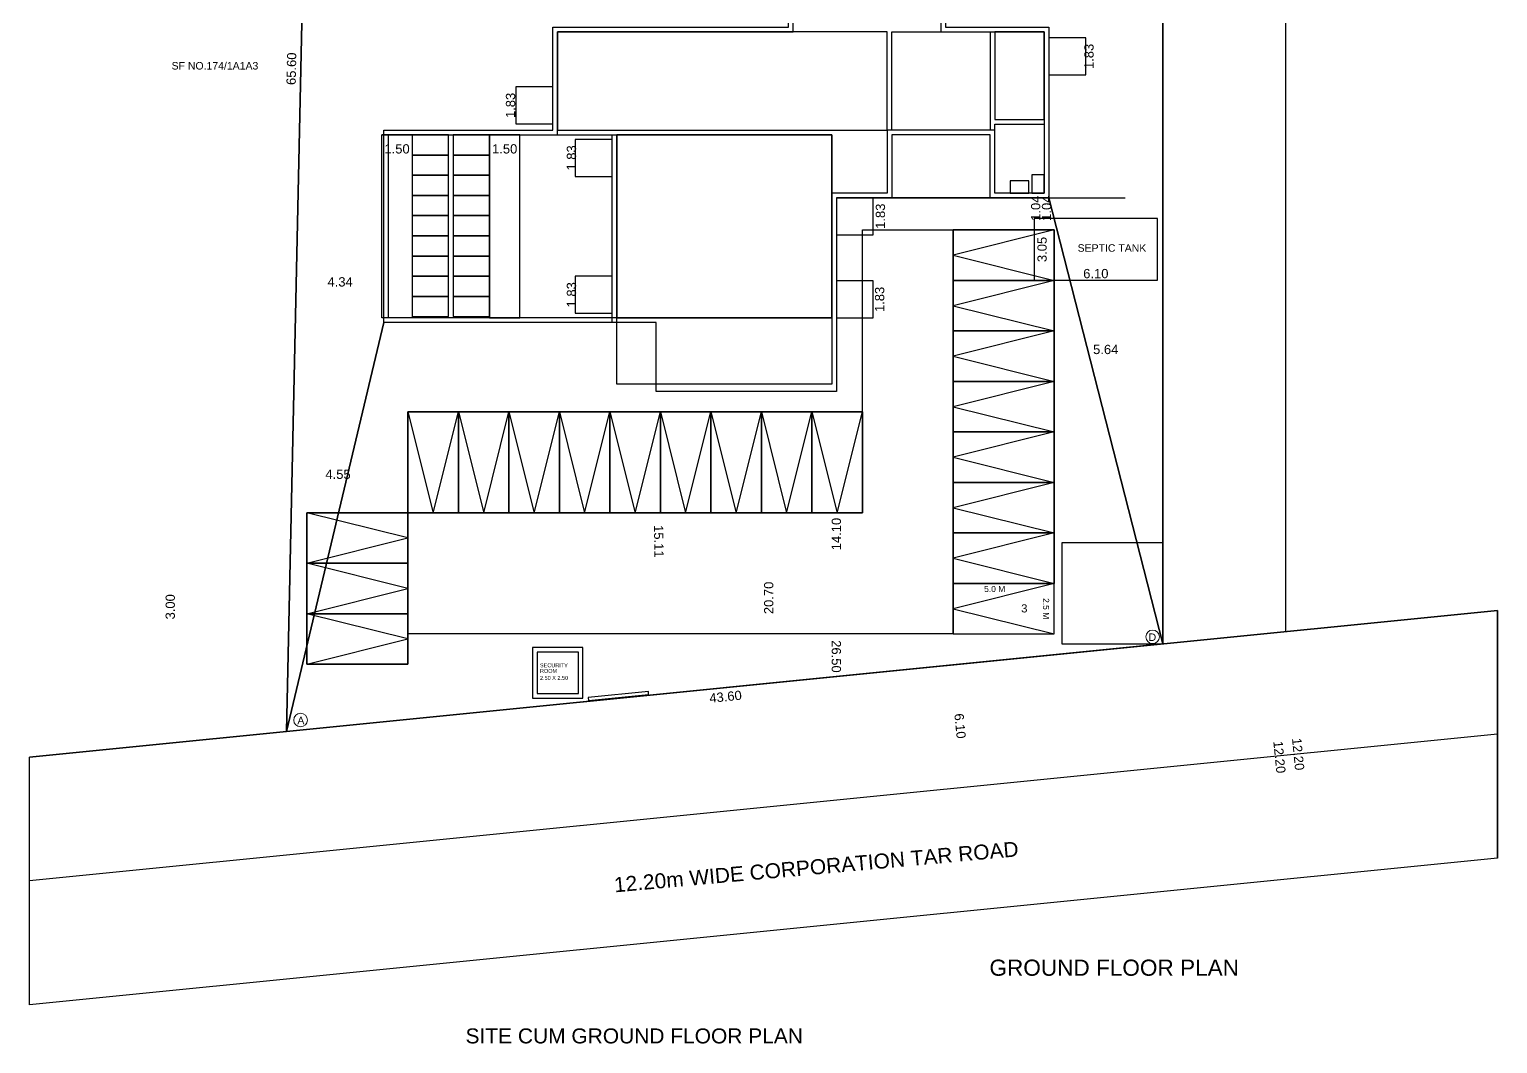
# Model space of a CAD drawing. Header units: metres. Extents: x 1738 to 2075, y -536 to -356.
# Drawn here: x 1826.8 to 1899.5, y -536.4 to -486.2 of the extents above; entities that cross this region are included whole.
import ezdxf

# ---------------------------------------------------------------- set-up
doc = ezdxf.new("R2010")
doc.units = ezdxf.units.M
doc.header["$MEASUREMENT"] = 0
doc.header["$PDMODE"] = 98
for name, color, linetype in [('AS_AT_SITE', 6, 'Continuous'), ('BLK_1_COVERED_AREA', 140, 'Continuous'), ('BLK_1_FLR_0_BLT_UP_AREA', 1, 'Continuous'), ('BLK_1_FLR_0_REGULAR_ROOM_1', 117, 'Continuous'), ('BLK_1_FLR_0_REGULAR_ROOM_2', 117, 'Continuous'), ('BLK_1_FLR_0_REGULAR_ROOM_3', 117, 'Continuous'), ('BLK_1_FLR_0_REGULAR_ROOM_4', 117, 'Continuous'), ('BLK_1_FLR_0_ROOM_1_LIGHT_VENTILATION_1', 1, 'Continuous'), ('BLK_1_FLR_0_ROOM_1_LIGHT_VENTILATION_2', 1, 'Continuous'), ('BLK_1_FLR_0_ROOM_1_LIGHT_VENTILATION_3', 1, 'Continuous'), ('BLK_1_FLR_0_ROOM_1_LIGHT_VENTILATION_4', 1, 'Continuous'), ('BLK_1_FLR_0_ROOM_2_LIGHT_VENTILATION_1', 1, 'Continuous'), ('BLK_1_FLR_0_ROOM_4_LIGHT_VENTILATION_1', 1, 'Continuous'), ('BLK_1_FLR_0_WC_BATH', 3, 'Continuous'), ('BLK_1_LVL_0_BLDG_FOOT_PRINT', 1, 'Continuous'), ('BLK_1_LVL_0_FRONT_SETBACK', 2, 'Continuous'), ('BLK_1_LVL_0_SIDE_SETBACK1', 171, 'Continuous'), ('BLK_1_LVL_0_SIDE_SETBACK2', 102, 'Continuous'), ('BLK_1_MAX_HEIGHT_CAL', 6, 'Continuous'), ('DIST_CL_ROAD', 7, 'Continuous'), ('DIST_EXIT', 7, 'Continuous'), ('DRIVE_WAY', 254, 'Continuous'), ('GUARD_ROOM', 2, 'Continuous'), ('MAIN_GATE', 57, 'Continuous'), ('NOTIFIED_ROAD', 1, 'Continuous'), ('PER_AISLE_WIDTH', 5, 'Continuous'), ('PLOT_BOUNDARY', 70, 'Continuous'), ('ROAD_WIDTH', 1, 'Continuous'), ('SEPTIC_TANK', 146, 'Continuous'), ('SURRENDER_ROAD_WIDTH', 2, 'Continuous'), ('TEXT', 40, 'Continuous'), ('TOILET_VENTILATION', 6, 'Continuous'), ('TRANSFORMER_YARD', 7, 'Continuous'), ('TWO_WHEELER_DRIVE_WAY', 6, 'Continuous'), ('TWO_WHEELER_PARKING', 2, 'Continuous')]:
    doc.layers.add(name, color=color, linetype=linetype)
doc.layers.add('FMB_OR_PLR', color=70, linetype='Continuous', lineweight=0)
doc.layers.add('SUPER_IMPOSED', color=5, linetype='Continuous', lineweight=0)
doc.layers.add('PARKING_SLOT', color=30, linetype='Continuous', plot=False)
doc.styles.add('ARIAL', font='arial.ttf')
doc.styles.get("Standard").update_dxf_attribs({"font": 'arial.ttf'})
doc.dimstyles.get("Standard").update_dxf_attribs({"dimtxt": 0.46, "dimasz": 0.1, "dimexe": 0.15, "dimexo": 0, "dimgap": 0.09, "dimtad": 0, "dimzin": 0, "dimdsep": 46, "dimtxsty": 'Standard', "dimcen": 0.09, "dimse1": 1, "dimse2": 1, "dimsd1": 1, "dimsd2": 1, "dimadec": 0, "dimazin": 0, "dimtfac": 1, "dimtix": 1, "dimtofl": 0, "dimtmove": 0, "dimatfit": 3, "dimfxl": 0, "dimtolj": 1, "dimtzin": 0, "dimarcsym": 0})

# ---------------------------------------------------------------- blocks, each defined once
blk = doc.blocks.new('*D48')
at = {"layer": 'DEFPOINTS', "color": 0, "lineweight": 30}
for p in [(1882.869, -448.053), (1883.35, -448.053), (1882.869, -516.653)]:
    blk.add_point(p, dxfattribs=at)
at = {"color": 0, "lineweight": 30, "insert": (1883.35, -482.353), "char_height": 0.46, "attachment_point": 5, "rotation": 90}
blk.add_mtext('\\A1;68.60', dxfattribs=at)
blk = doc.blocks.new('*D49')
at = {"layer": 'DEFPOINTS', "color": 0, "lineweight": 30}
for p in [(1840.441, -455.391), (1840.908, -455.401), (1839.485, -520.986)]:
    blk.add_point(p, dxfattribs=at)
at = {"color": 0, "lineweight": 30, "insert": (1839.73, -488.183), "char_height": 0.46, "attachment_point": 5, "rotation": 88.75731}
blk.add_mtext('\\A1;65.60', dxfattribs=at)
blk = doc.blocks.new('*D44')
at = {"layer": 'DEFPOINTS', "color": 0, "lineweight": 30}
for p in [(1882.869, -516.653), (1839.485, -520.986), (1839.53, -521.437)]:
    blk.add_point(p, dxfattribs=at)
at = {"color": 0, "lineweight": 30, "insert": (1861.222, -519.271), "char_height": 0.46, "attachment_point": 5, "rotation": 5.70266}
blk.add_mtext('\\A1;43.60', dxfattribs=at)
blk = doc.blocks.new('*D45')
at = {"layer": 'DEFPOINTS', "color": 0, "lineweight": 30}
for p in [(1839.968, -498.737), (1839.968, -498.737), (1844.311, -498.737)]:
    blk.add_point(p, dxfattribs=at)
at = {"color": 0, "lineweight": 30, "insert": (1842.139, -498.737), "char_height": 0.46, "attachment_point": 5}
blk.add_mtext('\\A1;4.34', dxfattribs=at)
blk = doc.blocks.new('*D46')
at = {"layer": 'DEFPOINTS', "color": 0, "lineweight": 30}
for p in [(1839.761, -508.262), (1839.761, -508.262), (1844.311, -508.262)]:
    blk.add_point(p, dxfattribs=at)
at = {"color": 0, "lineweight": 30, "insert": (1842.036, -508.262), "char_height": 0.46, "attachment_point": 5}
blk.add_mtext('\\A1;4.55', dxfattribs=at)
blk = doc.blocks.new('*D51')
at = {"layer": 'DEFPOINTS', "color": 0, "lineweight": 30}
for p in [(1877.226, -502.082), (1877.226, -502.082), (1882.869, -502.082)]:
    blk.add_point(p, dxfattribs=at)
at = {"color": 0, "lineweight": 30, "insert": (1880.048, -502.082), "char_height": 0.46, "attachment_point": 5}
blk.add_mtext('\\A1;5.64', dxfattribs=at)
blk = doc.blocks.new('*D52')
at = {"layer": 'DEFPOINTS', "color": 0, "lineweight": 30}
for p in [(1888.969, -516.044), (1890.181, -528.184), (1890.181, -528.184)]:
    blk.add_point(p, dxfattribs=at)
at = {"layer": 'ROAD_WIDTH', "color": 0, "insert": (1889.575, -522.114), "char_height": 0.46, "attachment_point": 5, "rotation": 275.70266}
blk.add_mtext('\\A1;12.20', dxfattribs=at)
blk = doc.blocks.new('*D53')
at = {"layer": 'DEFPOINTS', "color": 0, "lineweight": 30}
for p in [(1888.044, -516.189), (1889.256, -528.329), (1889.256, -528.329)]:
    blk.add_point(p, dxfattribs=at)
at = {"layer": 'SURRENDER_ROAD_WIDTH', "color": 0, "insert": (1888.65, -522.259), "char_height": 0.46, "attachment_point": 5, "rotation": 275.70266}
blk.add_mtext('\\A1;12.20', dxfattribs=at)
blk = doc.blocks.new('*D54')
at = {"layer": 'DEFPOINTS', "color": 0, "lineweight": 30}
for p in [(1863.363, -504.027), (1863.363, -504.027), (1863.363, -524.732)]:
    blk.add_point(p, dxfattribs=at)
at = {"layer": 'DIST_CL_ROAD', "color": 0, "insert": (1863.363, -514.379), "char_height": 0.46, "attachment_point": 5, "rotation": 90}
blk.add_mtext('\\A1;20.70', dxfattribs=at)
blk = doc.blocks.new('*D55')
at = {"layer": 'DEFPOINTS', "color": 0, "lineweight": 30}
for p in [(1872.533, -517.685), (1872.533, -517.685), (1873.139, -523.755)]:
    blk.add_point(p, dxfattribs=at)
at = {"layer": 'NOTIFIED_ROAD', "color": 0, "insert": (1872.836, -520.72), "char_height": 0.46, "attachment_point": 5, "rotation": 275.70266}
blk.add_mtext('\\A1;6.10', dxfattribs=at)
blk = doc.blocks.new('*D56')
at = {"layer": 'DEFPOINTS', "color": 0, "lineweight": 30}
for p in [(1876.582, -494.569), (1876.582, -495.605), (1876.582, -495.605)]:
    blk.add_point(p, dxfattribs=at)
at = {"layer": 'SEPTIC_TANK', "color": 0, "insert": (1876.582, -495.087), "char_height": 0.46, "attachment_point": 5, "rotation": 90}
blk.add_mtext('\\A1;1.04', dxfattribs=at)
blk = doc.blocks.new('*D57')
at = {"layer": 'DEFPOINTS', "color": 0, "lineweight": 30}
for p in [(1876.508, -498.327), (1876.508, -498.655), (1882.608, -498.655)]:
    blk.add_point(p, dxfattribs=at)
at = {"color": 0, "lineweight": 30, "insert": (1879.558, -498.327), "char_height": 0.46, "attachment_point": 5}
blk.add_mtext('\\A1;6.10', dxfattribs=at)
blk = doc.blocks.new('*D58')
at = {"layer": 'DEFPOINTS', "color": 0, "lineweight": 30}
for p in [(1876.508, -495.605), (1876.899, -495.605), (1876.508, -498.655)]:
    blk.add_point(p, dxfattribs=at)
at = {"color": 0, "lineweight": 30, "insert": (1876.899, -497.13), "char_height": 0.46, "attachment_point": 5, "rotation": 90}
blk.add_mtext('\\A1;3.05', dxfattribs=at)
blk = doc.blocks.new('CAR')
at = {"color": 240}
for p, q in [((0, 2.5), (-5, 1.25)), ((-5, 1.25), (0, 0))]:
    blk.add_line(p, q, dxfattribs=at)
blk.add_lwpolyline([(-5, 0), (0, 0), (0, 2.5), (-5, 2.5)], close=True, dxfattribs=at)
blk = doc.blocks.new('*D65')
at = {"layer": 'DEFPOINTS', "color": 0, "lineweight": 30}
for p in [(1866.711, -504.169), (1866.711, -504.169), (1866.711, -518.267)]:
    blk.add_point(p, dxfattribs=at)
at = {"color": 0, "lineweight": 30, "insert": (1866.711, -511.218), "char_height": 0.46, "attachment_point": 5, "rotation": 90}
blk.add_mtext('\\A1;14.10', dxfattribs=at)
blk = doc.blocks.new('*D66')
at = {"layer": 'DEFPOINTS', "color": 0, "lineweight": 30}
for p in [(1877.119, -494.569), (1877.119, -495.605), (1877.119, -495.605)]:
    blk.add_point(p, dxfattribs=at)
at = {"layer": 'SEPTIC_TANK', "color": 0, "insert": (1877.119, -495.087), "char_height": 0.46, "attachment_point": 5, "rotation": 90}
blk.add_mtext('\\A1;1.04', dxfattribs=at)
blk = doc.blocks.new('*D67')
at = {"layer": 'DEFPOINTS', "color": 0, "lineweight": 30}
for p in [(1866.711, -504.027), (1866.711, -530.527), (1866.72, -530.527)]:
    blk.add_point(p, dxfattribs=at)
at = {"layer": 'BLK_1_MAX_HEIGHT_CAL', "color": 0, "insert": (1866.706, -517.277), "char_height": 0.46, "attachment_point": 5, "rotation": 270.01995}
blk.add_mtext('\\A1;26.50', dxfattribs=at)
blk = doc.blocks.new('*D70')
at = {"layer": 'DEFPOINTS', "color": 0, "lineweight": 30}
for p in [(1857.781, -504.027), (1858.054, -519.131), (1858.054, -519.131)]:
    blk.add_point(p, dxfattribs=at)
at = {"layer": 'DIST_EXIT', "color": 0, "insert": (1857.917, -511.579), "char_height": 0.46, "attachment_point": 5, "rotation": 271.03854}
blk.add_mtext('\\A1;15.11', dxfattribs=at)
blk = doc.blocks.new('*D71')
at = {"layer": 'DEFPOINTS', "color": 0, "lineweight": 30}
for p in [(1844.208, -491.454), (1845.708, -491.454), (1845.708, -492.152)]:
    blk.add_point(p, dxfattribs=at)
at = {"layer": 'TWO_WHEELER_DRIVE_WAY', "color": 0, "insert": (1844.958, -492.152), "char_height": 0.46, "attachment_point": 5}
blk.add_mtext('\\A1;1.50', dxfattribs=at)
blk = doc.blocks.new('*D72')
at = {"layer": 'DEFPOINTS', "color": 0, "lineweight": 30}
for p in [(1849.537, -491.454), (1851.037, -491.454), (1849.537, -492.152)]:
    blk.add_point(p, dxfattribs=at)
at = {"layer": 'TWO_WHEELER_DRIVE_WAY', "color": 0, "insert": (1850.287, -492.152), "char_height": 0.46, "attachment_point": 5}
blk.add_mtext('\\A1;1.50', dxfattribs=at)
blk = doc.blocks.new('*D74')
at = {"layer": 'DEFPOINTS', "color": 0, "lineweight": 30}
for p in [(1853.781, -498.459), (1853.597, -500.289), (1853.781, -500.289)]:
    blk.add_point(p, dxfattribs=at)
at = {"layer": 'BLK_1_FLR_0_ROOM_1_LIGHT_VENTILATION_1', "color": 0, "insert": (1853.597, -499.374), "char_height": 0.46, "attachment_point": 5, "rotation": 90}
blk.add_mtext('\\A1;1.83', dxfattribs=at)
blk = doc.blocks.new('*D75')
at = {"layer": 'DEFPOINTS', "color": 0, "lineweight": 30}
for p in [(1850.847, -489.084), (1850.58, -490.914), (1850.847, -490.914)]:
    blk.add_point(p, dxfattribs=at)
at = {"layer": 'BLK_1_FLR_0_ROOM_2_LIGHT_VENTILATION_1', "color": 0, "insert": (1850.58, -489.999), "char_height": 0.46, "attachment_point": 5, "rotation": 90}
blk.add_mtext('\\A1;1.83', dxfattribs=at)
blk = doc.blocks.new('*D77')
at = {"layer": 'DEFPOINTS', "color": 0, "lineweight": 30}
for p in [(1879.056, -486.659), (1879.056, -488.489), (1879.22, -488.489)]:
    blk.add_point(p, dxfattribs=at)
at = {"layer": 'BLK_1_FLR_0_ROOM_4_LIGHT_VENTILATION_1', "color": 0, "insert": (1879.22, -487.574), "char_height": 0.46, "attachment_point": 5, "rotation": 90}
blk.add_mtext('\\A1;1.83', dxfattribs=at)
blk = doc.blocks.new('*D100')
at = {"layer": 'DEFPOINTS', "color": 0, "lineweight": 30}
for p in [(1853.781, -491.684), (1853.597, -493.514), (1853.781, -493.514)]:
    blk.add_point(p, dxfattribs=at)
at = {"layer": 'BLK_1_FLR_0_ROOM_1_LIGHT_VENTILATION_2', "color": 0, "insert": (1853.597, -492.599), "char_height": 0.46, "attachment_point": 5, "rotation": 90}
blk.add_mtext('\\A1;1.83', dxfattribs=at)
blk = doc.blocks.new('*D109')
at = {"layer": 'DEFPOINTS', "color": 0, "lineweight": 30}
for p in [(1868.855, -498.689), (1868.541, -500.519), (1868.855, -500.519)]:
    blk.add_point(p, dxfattribs=at)
at = {"layer": 'BLK_1_FLR_0_ROOM_1_LIGHT_VENTILATION_3', "color": 0, "insert": (1868.855, -499.604), "char_height": 0.46, "attachment_point": 5, "rotation": 90}
blk.add_mtext('\\A1;1.83', dxfattribs=at)
blk = doc.blocks.new('*D116')
at = {"layer": 'DEFPOINTS', "color": 0, "lineweight": 30}
for p in [(1868.541, -494.569), (1868.541, -496.399), (1868.894, -496.399)]:
    blk.add_point(p, dxfattribs=at)
at = {"layer": 'BLK_1_FLR_0_ROOM_1_LIGHT_VENTILATION_4', "color": 0, "insert": (1868.894, -495.484), "char_height": 0.46, "attachment_point": 5, "rotation": 90}
blk.add_mtext('\\A1;1.83', dxfattribs=at)
blk = doc.blocks.new('*D117')
at = {"layer": 'DEFPOINTS', "color": 0, "lineweight": 30}
for p in [(1833.73, -513.32), (1834.248, -513.32), (1834.248, -516.32)]:
    blk.add_point(p, dxfattribs=at)
at = {"layer": 'GUARD_ROOM', "color": 0, "lineweight": 30, "insert": (1833.73, -514.82), "char_height": 0.46, "attachment_point": 5, "rotation": 90}
blk.add_mtext('\\A1;3.00', dxfattribs=at)

msp = doc.modelspace()

# ---------------------------------------------------------------- linework, layer by layer
at = {"lineweight": 30}
for p, q in [((1888.969, -516.044), (1888.969, -446.985)), ((1845.708, -491.454), (1844.208, -491.454)), ((1852.907, -491.454), (1855.841, -491.454)), ((1855.611, -500.749), (1855.611, -491.454)), ((1866.711, -494.569), (1881.013, -494.569)), ((1899.453, -514.997), (1826.752, -522.257)), ((1899.453, -527.258), (1899.453, -514.997)), ((1899.453, -521.128), (1826.752, -528.387)), ((1826.752, -534.518), (1826.752, -522.257)), ((1899.453, -527.258), (1826.752, -534.518))]:
    msp.add_line(p, q, dxfattribs=at)
msp.add_line((1872.497, -516.163), (1872.497, -510.163))
for points in [[(1839.485, -520.986), (1840.908, -455.401), (1882.869, -448.053), (1882.869, -516.653)], [(1855.837, -500.521), (1866.482, -500.521), (1866.482, -491.453), (1855.837, -491.453)], [(1851.665, -519.338), (1854.165, -519.338), (1854.165, -516.838), (1851.665, -516.838)], [(1851.895, -519.108), (1853.935, -519.108), (1853.935, -517.068), (1851.895, -517.068)]]:
    msp.add_lwpolyline(points, close=True, dxfattribs=at)
msp.add_lwpolyline([(1871.891, -471.944), (1871.891, -486.349), (1876.996, -486.349), (1876.996, -494.339), (1874.561, -494.339), (1874.561, -491.224), (1869.224, -491.224), (1869.224, -494.339), (1866.481, -494.339), (1866.481, -503.797), (1855.841, -503.797), (1855.841, -500.519), (1844.541, -500.519), (1844.541, -491.454), (1852.907, -491.454), (1852.907, -486.349), (1857.782, -486.349), (1864.578, -486.349), (1864.578, -471.944)], dxfattribs=at)
at = {"color": 5}
msp.add_lwpolyline([(1877.226, -486.119), (1877.226, -494.569), (1874.331, -494.569), (1874.331, -491.453), (1869.454, -491.453), (1869.454, -494.569), (1866.711, -494.569), (1866.711, -504.169), (1857.781, -504.169), (1857.781, -500.749), (1844.311, -500.749), (1844.311, -491.224), (1852.677, -491.224), (1852.677, -486.119)], dxfattribs=at)
for points in [[(1872.497, -513.663), (1872.497, -511.163), (1877.497, -511.163), (1877.497, -513.663)], [(1877.497, -516.163), (1877.497, -513.663), (1872.497, -513.663), (1872.497, -516.163)]]:
    msp.add_lwpolyline(points, close=True)
at = {"lineweight": 20}
for centre in [(1882.37, -516.307), (1840.182, -520.426)]:
    msp.add_circle(centre, 0.337, dxfattribs=at)
at = {"layer": 'AS_AT_SITE', "lineweight": 30}
msp.add_lwpolyline([(1839.485, -520.986), (1840.908, -455.401), (1882.869, -448.053), (1882.869, -516.653)], close=True, dxfattribs=at)
at = {"layer": 'BLK_1_COVERED_AREA'}
msp.add_lwpolyline([(1877.226, -486.119), (1877.226, -494.569), (1874.331, -494.569), (1874.331, -491.453), (1869.454, -491.453), (1869.454, -494.569), (1866.711, -494.569), (1866.711, -504.169), (1857.781, -504.169), (1857.781, -500.749), (1844.311, -500.749), (1844.311, -491.224), (1852.677, -491.224), (1852.677, -486.119)], dxfattribs=at)
at = {"layer": 'BLK_1_FLR_0_BLT_UP_AREA', "color": 1}
msp.add_lwpolyline([(1877.226, -486.119), (1877.226, -494.569), (1874.331, -494.569), (1874.331, -491.453), (1869.454, -491.453), (1869.454, -494.569), (1866.711, -494.569), (1866.711, -504.169), (1857.781, -504.169), (1857.781, -500.749), (1844.311, -500.749), (1844.311, -491.224), (1852.677, -491.224), (1852.677, -486.119)], dxfattribs=at)
at = {"layer": 'BLK_1_FLR_0_REGULAR_ROOM_1', "color": 1, "lineweight": 30}
msp.add_lwpolyline([(1855.841, -491.453), (1866.481, -491.453), (1866.481, -500.519), (1855.841, -500.519)], close=True, dxfattribs=at)
at = {"layer": 'BLK_1_FLR_0_REGULAR_ROOM_2', "color": 1, "lineweight": 30}
msp.add_lwpolyline([(1852.905, -491.224), (1869.224, -491.224), (1869.224, -486.348), (1852.905, -486.348)], close=True, dxfattribs=at)
at = {"layer": 'BLK_1_FLR_0_REGULAR_ROOM_3', "color": 1, "lineweight": 30}
msp.add_lwpolyline([(1869.454, -486.348), (1874.331, -486.348), (1874.331, -491.224), (1869.454, -491.224)], close=True, dxfattribs=at)
at = {"layer": 'BLK_1_FLR_0_REGULAR_ROOM_4', "color": 1, "lineweight": 30}
msp.add_lwpolyline([(1876.997, -486.348), (1874.559, -486.348), (1874.559, -490.691), (1876.997, -490.691)], close=True, dxfattribs=at)
at = {"layer": 'BLK_1_FLR_0_ROOM_1_LIGHT_VENTILATION_1', "color": 1}
msp.add_lwpolyline([(1853.781, -500.289), (1855.611, -500.289), (1855.611, -498.459), (1853.781, -498.459)], close=True, dxfattribs=at)
at = {"layer": 'BLK_1_FLR_0_ROOM_1_LIGHT_VENTILATION_2', "color": 1}
msp.add_lwpolyline([(1853.781, -493.514), (1855.611, -493.514), (1855.611, -491.684), (1853.781, -491.684)], close=True, dxfattribs=at)
at = {"layer": 'BLK_1_FLR_0_ROOM_1_LIGHT_VENTILATION_3', "color": 1}
msp.add_lwpolyline([(1866.711, -500.519), (1868.541, -500.519), (1868.541, -498.689), (1866.711, -498.689)], close=True, dxfattribs=at)
at = {"layer": 'BLK_1_FLR_0_ROOM_1_LIGHT_VENTILATION_4', "color": 1}
msp.add_lwpolyline([(1866.711, -496.399), (1868.541, -496.399), (1868.541, -494.569), (1866.711, -494.569)], close=True, dxfattribs=at)
at = {"layer": 'BLK_1_FLR_0_ROOM_2_LIGHT_VENTILATION_1', "color": 1}
msp.add_lwpolyline([(1850.847, -490.914), (1852.677, -490.914), (1852.677, -489.084), (1850.847, -489.084)], close=True, dxfattribs=at)
at = {"layer": 'BLK_1_FLR_0_ROOM_4_LIGHT_VENTILATION_1', "color": 1}
msp.add_lwpolyline([(1877.226, -486.659), (1877.226, -488.489), (1879.056, -488.489), (1879.056, -486.659)], close=True, dxfattribs=at)
at = {"layer": 'BLK_1_FLR_0_WC_BATH', "color": 3}
msp.add_lwpolyline([(1876.998, -494.34), (1874.559, -494.34), (1874.559, -490.92), (1876.998, -490.92)], close=True, dxfattribs=at)
at = {"layer": 'BLK_1_LVL_0_BLDG_FOOT_PRINT', "color": 1, "lineweight": 30}
msp.add_lwpolyline([(1877.226, -486.119), (1877.226, -494.569), (1874.331, -494.569), (1874.331, -491.453), (1869.454, -491.453), (1869.454, -494.569), (1866.711, -494.569), (1866.711, -504.169), (1857.781, -504.169), (1857.781, -500.749), (1844.311, -500.749), (1844.311, -491.224), (1852.677, -491.224), (1852.677, -486.119)], dxfattribs=at)
at = {"layer": 'BLK_1_LVL_0_FRONT_SETBACK'}
msp.add_lwpolyline([(1866.711, -504.169), (1857.781, -504.169), (1857.781, -500.749), (1844.311, -500.749), (1839.485, -520.986), (1882.869, -516.653), (1877.226, -494.569), (1866.711, -494.569)], close=True, dxfattribs=at)
at = {"layer": 'BLK_1_LVL_0_SIDE_SETBACK1'}
msp.add_lwpolyline([(1839.485, -520.986), (1844.311, -500.749), (1844.311, -491.224), (1852.677, -491.224), (1852.677, -486.119), (1864.348, -486.119), (1864.348, -472.174), (1844.46, -472.174), (1844.46, -463.024), (1840.908, -455.401)], close=True, dxfattribs=at)
at = {"layer": 'BLK_1_LVL_0_SIDE_SETBACK2'}
msp.add_lwpolyline([(1882.869, -448.053), (1879.893, -463.024), (1879.893, -472.174), (1872.121, -472.174), (1872.121, -486.119), (1877.226, -486.119), (1877.226, -494.569), (1882.869, -516.653)], close=True, dxfattribs=at)
at = {"layer": 'DRIVE_WAY', "color": 254}
msp.add_lwpolyline([(1872.497, -516.163), (1845.497, -516.163), (1845.497, -510.163), (1867.997, -510.163), (1867.997, -496.163), (1872.497, -496.163)], close=True, dxfattribs=at)
at = {"layer": 'FMB_OR_PLR', "lineweight": 30}
msp.add_lwpolyline([(1839.485, -520.986), (1840.908, -455.401), (1882.869, -448.053), (1882.869, -516.653)], close=True, dxfattribs=at)
at = {"layer": 'GUARD_ROOM', "color": 2, "lineweight": 30}
msp.add_lwpolyline([(1851.665, -519.338), (1854.165, -519.338), (1854.165, -516.838), (1851.665, -516.838)], close=True, dxfattribs=at)
at = {"layer": 'MAIN_GATE'}
msp.add_lwpolyline([(1857.401, -519.014), (1854.415, -519.308), (1854.43, -519.457), (1857.416, -519.163)], close=True, dxfattribs=at)
at = {"layer": 'NOTIFIED_ROAD'}
msp.add_lwpolyline([(1826.752, -522.257), (1899.453, -514.997), (1899.453, -527.258), (1826.752, -534.518)], close=True, dxfattribs=at)
at = {"layer": 'PARKING_SLOT'}
for points in [[(1872.497, -498.663), (1872.497, -496.163), (1877.497, -496.163), (1877.497, -498.663)], [(1872.497, -501.163), (1872.497, -498.663), (1877.497, -498.663), (1877.497, -501.163)], [(1872.497, -503.663), (1872.497, -501.163), (1877.497, -501.163), (1877.497, -503.663)], [(1872.497, -506.163), (1872.497, -503.663), (1877.497, -503.663), (1877.497, -506.163)], [(1847.997, -510.163), (1845.497, -510.163), (1845.497, -505.163), (1847.997, -505.163)], [(1850.497, -510.163), (1847.997, -510.163), (1847.997, -505.163), (1850.497, -505.163)], [(1852.997, -510.163), (1850.497, -510.163), (1850.497, -505.163), (1852.997, -505.163)], [(1855.497, -510.163), (1852.997, -510.163), (1852.997, -505.163), (1855.497, -505.163)], [(1857.997, -510.163), (1855.497, -510.163), (1855.497, -505.163), (1857.997, -505.163)], [(1860.497, -510.163), (1857.997, -510.163), (1857.997, -505.163), (1860.497, -505.163)], [(1862.997, -510.163), (1860.497, -510.163), (1860.497, -505.163), (1862.997, -505.163)], [(1865.497, -510.163), (1862.997, -510.163), (1862.997, -505.163), (1865.497, -505.163)], [(1867.997, -510.163), (1865.497, -510.163), (1865.497, -505.163), (1867.997, -505.163)], [(1872.497, -508.663), (1872.497, -506.163), (1877.497, -506.163), (1877.497, -508.663)], [(1872.497, -511.163), (1872.497, -508.663), (1877.497, -508.663), (1877.497, -511.163)], [(1845.497, -510.163), (1845.497, -512.663), (1840.497, -512.663), (1840.497, -510.163)], [(1845.497, -512.663), (1845.497, -515.163), (1840.497, -515.163), (1840.497, -512.663)], [(1872.497, -513.663), (1872.497, -516.163), (1877.497, -516.163), (1877.497, -513.663)], [(1845.497, -515.163), (1845.497, -517.663), (1840.497, -517.663), (1840.497, -515.163)]]:
    msp.add_lwpolyline(points, close=True, dxfattribs=at)
at = {"layer": 'PER_AISLE_WIDTH', "color": 5}
msp.add_lwpolyline([(1872.497, -516.163), (1845.497, -516.163), (1845.497, -510.163), (1867.997, -510.163), (1867.997, -496.163), (1872.497, -496.163)], close=True, dxfattribs=at)
at = {"layer": 'PLOT_BOUNDARY'}
msp.add_lwpolyline([(1839.485, -520.986), (1840.908, -455.401), (1882.869, -448.053), (1882.869, -516.653)], close=True, dxfattribs=at)
at = {"layer": 'ROAD_WIDTH'}
msp.add_lwpolyline([(1826.752, -522.257), (1899.453, -514.997), (1899.453, -527.258), (1826.752, -534.518)], close=True, dxfattribs=at)
at = {"layer": 'SEPTIC_TANK'}
msp.add_lwpolyline([(1882.608, -495.605), (1876.508, -495.605), (1876.508, -498.655), (1882.608, -498.655)], close=True, dxfattribs=at)
at = {"layer": 'SUPER_IMPOSED', "lineweight": 30}
msp.add_lwpolyline([(1839.485, -520.986), (1840.908, -455.401), (1882.869, -448.053), (1882.869, -516.653)], close=True, dxfattribs=at)
at = {"layer": 'SURRENDER_ROAD_WIDTH'}
msp.add_lwpolyline([(1826.752, -522.257), (1899.453, -514.997), (1899.453, -527.258), (1826.752, -534.518)], close=True, dxfattribs=at)
at = {"layer": 'TOILET_VENTILATION', "color": 6}
for points in [[(1876.388, -493.43), (1876.388, -494.34), (1876.998, -494.34), (1876.998, -493.43)], [(1876.234, -493.73), (1875.324, -493.73), (1875.324, -494.34), (1876.234, -494.34)]]:
    msp.add_lwpolyline(points, close=True, dxfattribs=at)
at = {"layer": 'TRANSFORMER_YARD'}
msp.add_lwpolyline([(1877.869, -511.653), (1877.869, -516.653), (1882.869, -516.653), (1882.869, -511.653)], close=True, dxfattribs=at)
at = {"layer": 'TWO_WHEELER_DRIVE_WAY', "color": 6}
for points in [[(1845.708, -491.454), (1845.708, -500.519), (1844.208, -500.519), (1844.208, -491.454)], [(1849.537, -491.454), (1849.537, -500.519), (1851.037, -500.519), (1851.037, -491.454)]]:
    msp.add_lwpolyline(points, close=True, dxfattribs=at)
at = {"layer": 'TWO_WHEELER_PARKING'}
for points in [[(1845.708, -491.454), (1845.708, -492.454), (1847.508, -492.454), (1847.508, -491.454)], [(1847.737, -491.454), (1847.737, -492.454), (1849.537, -492.454), (1849.537, -491.454)], [(1845.708, -492.454), (1845.708, -493.454), (1847.508, -493.454), (1847.508, -492.454)], [(1847.737, -492.454), (1847.737, -493.454), (1849.537, -493.454), (1849.537, -492.454)], [(1845.708, -493.454), (1845.708, -494.454), (1847.508, -494.454), (1847.508, -493.454)], [(1847.737, -493.454), (1847.737, -494.454), (1849.537, -494.454), (1849.537, -493.454)], [(1845.708, -494.454), (1845.708, -495.454), (1847.508, -495.454), (1847.508, -494.454)], [(1847.737, -494.454), (1847.737, -495.454), (1849.537, -495.454), (1849.537, -494.454)], [(1845.708, -495.454), (1845.708, -496.454), (1847.508, -496.454), (1847.508, -495.454)], [(1847.737, -495.454), (1847.737, -496.454), (1849.537, -496.454), (1849.537, -495.454)], [(1845.708, -496.454), (1845.708, -497.454), (1847.508, -497.454), (1847.508, -496.454)], [(1847.737, -496.454), (1847.737, -497.454), (1849.537, -497.454), (1849.537, -496.454)], [(1845.708, -497.454), (1845.708, -498.454), (1847.508, -498.454), (1847.508, -497.454)], [(1847.737, -497.454), (1847.737, -498.454), (1849.537, -498.454), (1849.537, -497.454)], [(1845.708, -498.454), (1845.708, -499.454), (1847.508, -499.454), (1847.508, -498.454)], [(1847.737, -498.454), (1847.737, -499.454), (1849.537, -499.454), (1849.537, -498.454)], [(1845.708, -499.454), (1845.708, -500.454), (1847.508, -500.454), (1847.508, -499.454)], [(1847.737, -499.454), (1847.737, -500.454), (1849.537, -500.454), (1849.537, -499.454)]]:
    msp.add_lwpolyline(points, close=True, dxfattribs=at)

# ---------------------------------------------------------------- block references
at = {"xscale": 0.9999979999999998, "yscale": 0.9999979999999998, "zscale": 0.9999979999999998}
for p in [(1877.497, -498.663), (1877.497, -501.163), (1877.497, -503.663), (1877.497, -506.163), (1877.497, -508.663), (1877.497, -511.163), (1877.497, -513.663), (1877.497, -516.163)]:
    msp.add_blockref('CAR', p, dxfattribs=at)
for p, rotation in [((1847.997, -505.163), 90.00000000000004), ((1850.497, -505.163), 90.00000000000004), ((1852.997, -505.163), 90.00000000000004), ((1855.497, -505.163), 90.00000000000004), ((1857.997, -505.163), 90.00000000000004), ((1860.497, -505.163), 90.00000000000004), ((1862.997, -505.163), 90.00000000000004), ((1865.497, -505.163), 90.00000000000004), ((1867.997, -505.163), 90.00000000000004), ((1840.497, -510.163), 180), ((1840.497, -512.663), 180), ((1840.497, -515.163), 180)]:
    msp.add_blockref('CAR', p, dxfattribs=dict(at, rotation=rotation))

# ---------------------------------------------------------------- texts
at = {"lineweight": 20}
for s, height, p in [('SF NO.174/1A1A3', 0.37112, (1833.795, -488.222)), ('SEPTIC TANK ', 0.37112, (1878.658, -497.242)), ('D', 0.371, (1882.17, -516.511)), ('SECURITY ', 0.1955, (1852.034, -517.814)), ('2.50 X 2.50', 0.19552, (1852.034, -518.436)), ('ROOM', 0.1955, (1852.034, -518.093)), ('A', 0.371, (1840.023, -520.63)), ('SITE CUM GROUND FLOOR PLAN ', 0.74224, (1848.349, -536.434))]:
    msp.add_text(s, height=height, dxfattribs=at).set_placement(p)
msp.add_text('12.20m WIDE CORPORATION TAR ROAD', height=0.74224, rotation=5.11113, dxfattribs=at).set_placement((1855.734, -528.959))
at = {"lineweight": 20, "insert": (1874.551, -513.941), "char_height": 0.3, "width": 1.29469, "attachment_point": 5, "style": 'ARIAL'}
msp.add_mtext('\\A1;5.0 M', dxfattribs=at)
at = {"lineweight": 20, "insert": (1877.094, -514.913), "char_height": 0.3, "width": 1.29469, "attachment_point": 5, "rotation": 270, "style": 'ARIAL'}
msp.add_mtext('\\A1;2.5 M', dxfattribs=at)
at = {"layer": 'BLK_1_FLR_0_BLT_UP_AREA', "lineweight": 30, "insert": (1874.29, -532.285), "char_height": 0.8, "attachment_point": 1}
msp.add_mtext_dynamic_manual_height_columns('GROUND FLOOR PLAN', width=13.14778, gutter_width=1, heights=[0], dxfattribs=at)
at = {"layer": 'TEXT', "color": 7, "style": 'ARIAL'}
msp.add_text('3', height=0.4, dxfattribs=at).set_placement((1875.861, -515.099))

# ---------------------------------------------------------------- dimensions: what is measured, and where the dimension line sits
at = {"lineweight": 30}
for p1, p2, distance, picture, middle in [((1882.869, -516.653), (1882.869, -448.053), -0.481, '*D48', (1883.35, -482.353)), ((1839.485, -520.986), (1840.908, -455.401), 0.467, '*D49', (1839.73, -488.183)), ((1876.508, -498.655), (1876.508, -495.605), -0.391, '*D58', (1876.899, -497.13)), ((1844.311, -498.737), (1839.968, -498.737), 0, '*D45', (1842.139, -498.737)), ((1882.608, -498.655), (1876.508, -498.655), -0.328, '*D57', (1879.558, -498.327)), ((1882.869, -502.082), (1877.226, -502.082), 0, '*D51', (1880.048, -502.082)), ((1866.711, -518.267), (1866.711, -504.169), 0, '*D65', (1866.711, -511.218)), ((1844.311, -508.262), (1839.761, -508.262), 0, '*D46', (1842.036, -508.262)), ((1882.869, -516.653), (1839.485, -520.986), 0.453, '*D44', (1861.222, -519.271))]:
    dim = msp.add_aligned_dim(p1=p1, p2=p2, distance=distance, dimstyle='Standard', dxfattribs=at)
    dim.commit()
    dim.dimension.update_dxf_attribs({"geometry": picture, "text_midpoint": middle})
at = {"layer": 'BLK_1_FLR_0_ROOM_1_LIGHT_VENTILATION_1', "color": 232}
dim = msp.add_linear_dim(base=(1853.597, -500.289), p1=(1853.781, -498.459), p2=(1853.781, -500.289), angle=90, dimstyle='Standard', dxfattribs=at)
dim.commit()
dim.dimension.update_dxf_attribs({"geometry": '*D74', "text_midpoint": (1853.597, -499.374)})
at = {"layer": 'BLK_1_FLR_0_ROOM_1_LIGHT_VENTILATION_2', "color": 232}
dim = msp.add_linear_dim(base=(1853.597, -493.514), p1=(1853.781, -491.684), p2=(1853.781, -493.514), angle=90, dimstyle='Standard', dxfattribs=at)
dim.commit()
dim.dimension.update_dxf_attribs({"geometry": '*D100', "text_midpoint": (1853.597, -492.599)})
at = {"layer": 'BLK_1_FLR_0_ROOM_1_LIGHT_VENTILATION_3', "color": 232}
dim = msp.add_linear_dim(base=(1868.855, -500.519), p1=(1868.855, -498.689), p2=(1868.541, -500.519), angle=90, dimstyle='Standard', dxfattribs=at)
dim.commit()
dim.dimension.update_dxf_attribs({"geometry": '*D109', "text_midpoint": (1868.855, -499.604)})
at = {"layer": 'BLK_1_FLR_0_ROOM_1_LIGHT_VENTILATION_4', "color": 232}
dim = msp.add_linear_dim(base=(1868.894, -496.399), p1=(1868.541, -494.569), p2=(1868.541, -496.399), angle=90, dimstyle='Standard', dxfattribs=at)
dim.commit()
dim.dimension.update_dxf_attribs({"geometry": '*D116', "text_midpoint": (1868.894, -495.484)})
at = {"layer": 'BLK_1_FLR_0_ROOM_2_LIGHT_VENTILATION_1', "color": 232}
dim = msp.add_linear_dim(base=(1850.58, -490.914), p1=(1850.847, -489.084), p2=(1850.847, -490.914), angle=90, dimstyle='Standard', dxfattribs=at)
dim.commit()
dim.dimension.update_dxf_attribs({"geometry": '*D75', "text_midpoint": (1850.58, -489.999)})
at = {"layer": 'BLK_1_FLR_0_ROOM_4_LIGHT_VENTILATION_1', "color": 232}
dim = msp.add_linear_dim(base=(1879.22, -488.489), p1=(1879.056, -486.659), p2=(1879.056, -488.489), angle=270, dimstyle='Standard', dxfattribs=at)
dim.commit()
dim.dimension.update_dxf_attribs({"geometry": '*D77', "text_midpoint": (1879.22, -487.574)})
at = {"layer": 'BLK_1_MAX_HEIGHT_CAL'}
dim = msp.add_aligned_dim(p1=(1866.711, -504.027), p2=(1866.72, -530.527), distance=-0.009, dimstyle='Standard', dxfattribs=at)
dim.commit()
dim.dimension.update_dxf_attribs({"geometry": '*D67', "text_midpoint": (1866.706, -517.277)})
at = {"layer": 'DIST_CL_ROAD', "color": 1}
dim = msp.add_aligned_dim(p1=(1863.3629, -524.7315), p2=(1863.3629, -504.0274), distance=0, dimstyle='Standard', dxfattribs=at)
dim.commit()
dim.dimension.update_dxf_attribs({"geometry": '*D54', "text_midpoint": (1863.3629, -514.3794)})
at = {"layer": 'DIST_EXIT'}
dim = msp.add_aligned_dim(p1=(1857.781, -504.027), p2=(1858.054, -519.131), distance=0, dimstyle='Standard', dxfattribs=at)
dim.commit()
dim.dimension.update_dxf_attribs({"geometry": '*D70', "text_midpoint": (1857.917, -511.579)})
at = {"layer": 'GUARD_ROOM', "color": 2, "lineweight": 30}
dim = msp.add_aligned_dim(p1=(1834.248, -516.32), p2=(1834.248, -513.32), distance=0.518, dimstyle='Standard', dxfattribs=at)
dim.commit()
dim.dimension.update_dxf_attribs({"geometry": '*D117', "text_midpoint": (1833.73, -514.82)})
at = {"layer": 'NOTIFIED_ROAD'}
dim = msp.add_aligned_dim(p1=(1873.139, -523.755), p2=(1872.533, -517.685), distance=0, dimstyle='Standard', dxfattribs=at)
dim.commit()
dim.dimension.update_dxf_attribs({"geometry": '*D55', "text_midpoint": (1872.836, -520.72)})
at = {"layer": 'ROAD_WIDTH', "color": 1}
dim = msp.add_aligned_dim(p1=(1888.969, -516.044), p2=(1890.181, -528.184), distance=0, dimstyle='Standard', dxfattribs=at)
dim.commit()
dim.dimension.update_dxf_attribs({"geometry": '*D52', "text_midpoint": (1889.575, -522.114)})
at = {"layer": 'SEPTIC_TANK', "color": 1}
dim = msp.add_aligned_dim(p1=(1876.582, -494.569), p2=(1876.582, -495.605), distance=0, dimstyle='Standard', dxfattribs=at)
dim.commit()
dim.dimension.update_dxf_attribs({"geometry": '*D56', "text_midpoint": (1876.582, -495.087)})
at = {"layer": 'SEPTIC_TANK', "color": 2}
dim = msp.add_aligned_dim(p1=(1877.119, -494.569), p2=(1877.119, -495.605), distance=0, dimstyle='Standard', dxfattribs=at)
dim.commit()
dim.dimension.update_dxf_attribs({"geometry": '*D66', "text_midpoint": (1877.119, -495.087)})
at = {"layer": 'SURRENDER_ROAD_WIDTH'}
dim = msp.add_aligned_dim(p1=(1888.044, -516.189), p2=(1889.256, -528.329), distance=0, dimstyle='Standard', dxfattribs=at)
dim.commit()
dim.dimension.update_dxf_attribs({"geometry": '*D53', "text_midpoint": (1888.65, -522.259)})
at = {"layer": 'TWO_WHEELER_DRIVE_WAY', "color": 6}
for p1, p2, distance, picture, middle in [((1844.208, -491.454), (1845.708, -491.454), -0.698, '*D71', (1844.958, -492.152)), ((1851.037, -491.454), (1849.537, -491.454), 0.698, '*D72', (1850.287, -492.152))]:
    dim = msp.add_aligned_dim(p1=p1, p2=p2, distance=distance, dimstyle='Standard', dxfattribs=at)
    dim.commit()
    dim.dimension.update_dxf_attribs({"geometry": picture, "text_midpoint": middle})

doc.saveas('drawing.dxf')
